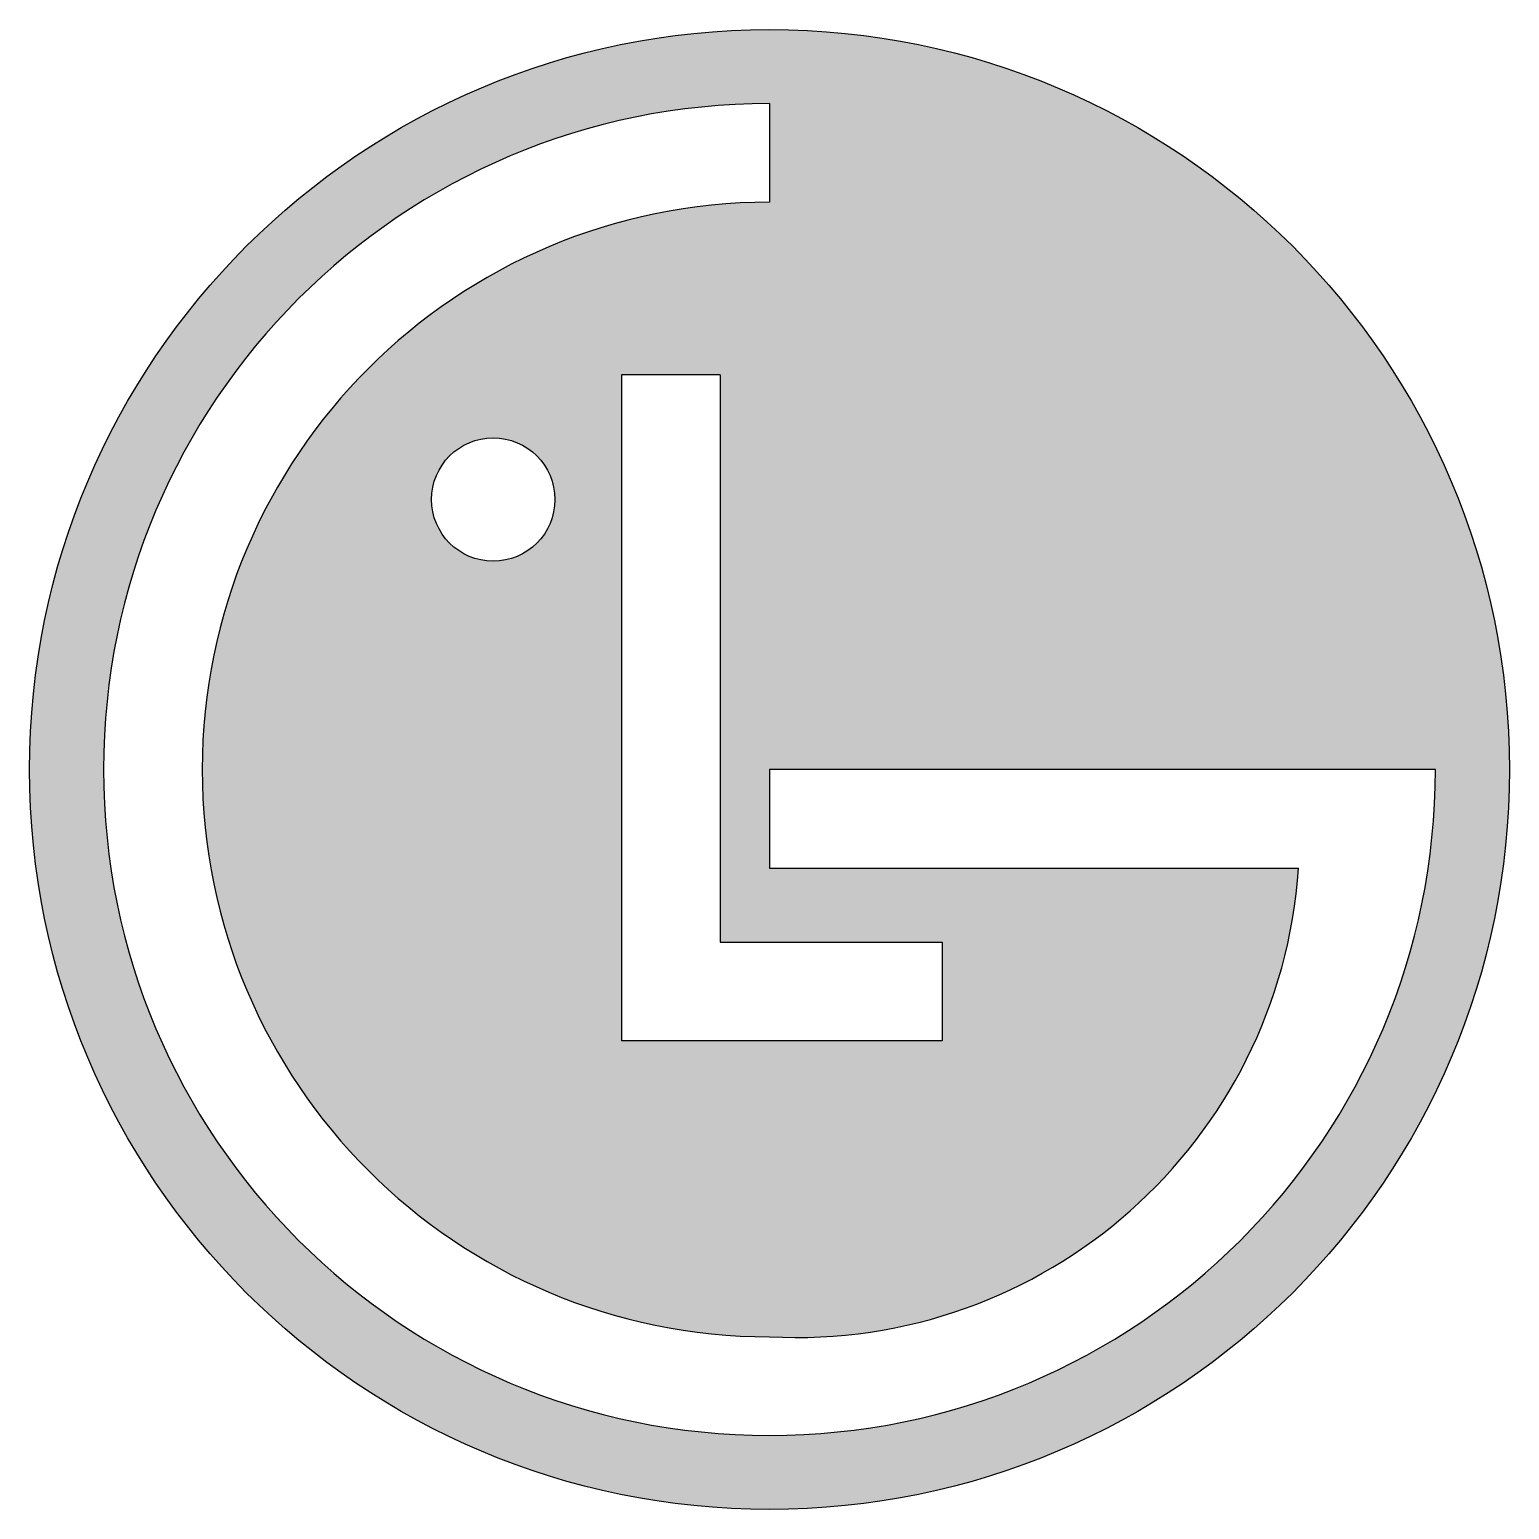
# Model space of a CAD drawing. Header units: millimetres. Extents: x -150 to 150, y -150 to 150.
import ezdxf

# ---------------------------------------------------------------- set-up
doc = ezdxf.new("R2010")
doc.units = ezdxf.units.MM

msp = doc.modelspace()

# ---------------------------------------------------------------- hatches: boundary and pattern name
h = msp.add_hatch(color=256)
h.set_gradient(color1=(255, 0, 137), color2=(255, 5, 138), one_color=1, tint=0.51)
h.paths.add_polyline_path([(-150, 0, 1), (150, 0, 1)])
h.paths.add_polyline_path([(115, 0), (135, 0, -0.414214), (0, -135, -0.414214), (-135, 0, -0.414214), (0, 135), (0, 115, 0.414214), (-115, 0, 0.414214), (0, -115, 0.409844), (107.25, -20), (0, -20), (0, 0)], flags=16)
h.paths.add_polyline_path([(-68.51, 54.73, -1), (-43.51, 54.73, -1)], flags=16)
h.paths.add_polyline_path([(35, -35), (35, -55), (-30, -55), (-30, 80), (-10, 80), (-10, -35)], flags=16)

# ---------------------------------------------------------------- linework, layer by layer
for p, q in [((0, 135), (0, 115)), ((-10, 80), (-30, 80)), ((-30, 80), (-30, -55)), ((-10, 80), (-10, -35)), ((0, 0), (0, -20)), ((115, 0), (0, 0)), ((135, 0), (115, 0)), ((0, -20), (107.25, -20)), ((-10, -35), (35, -35)), ((35, -35), (35, -55)), ((35, -55), (-30, -55))]:
    msp.add_line(p, q)
for centre, radius in [((0, 0), 150), ((-56.01, 54.73), 12.5)]:
    msp.add_circle(centre, radius)
for centre, radius, start, end in [((0, 0), 135, 90, 180), ((0, 0), 115, 90, 180), ((0, 0), 135, 180, 270), ((0, 0), 115, 180, 270), ((0, 0), 135, 270, 0), ((5.41, -13.07), 102.08, 266.9609, 356.1048)]:
    msp.add_arc(centre, radius, start, end)

doc.saveas('drawing.dxf')
